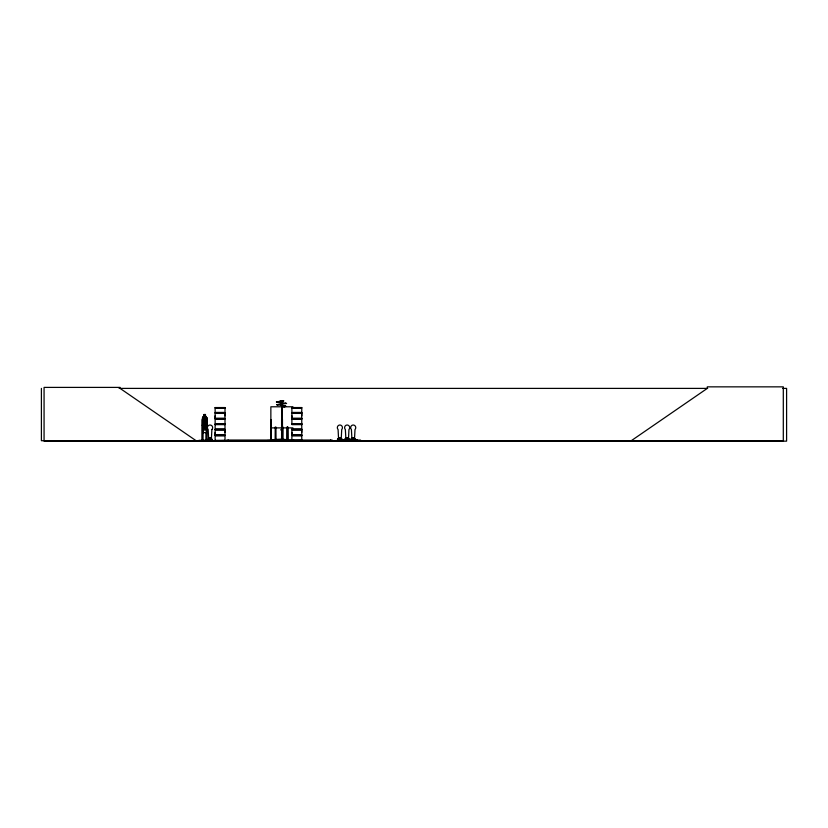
<?xml version="1.0" encoding="UTF-8"?>
<svg xmlns="http://www.w3.org/2000/svg" width="828" height="828" viewBox="0 0 828 828"><rect width="100%" height="100%" fill="white"/><g stroke="black" fill="none" stroke-linecap="round" stroke-linejoin="round"><path stroke-width="1.24" d="M215.135 434.845L215.135 429.991L225.009 429.991L224.999 434.845L215.135 434.845L215.145 432.423M215.135 418.243L215.135 413.4L225.009 413.4L224.999 418.243L215.135 418.243L215.145 415.822M224.999 432.423L224.999 429.991M224.999 415.822L224.999 413.4M301.765 434.845L291.891 434.845L291.901 432.423M301.765 418.243L291.891 418.243L291.901 415.822M301.754 432.423L301.754 429.991M301.754 415.822L301.754 413.4M341.188 439.689L341.716 429.525A2.639 2.536 -90 0 0 341.674 425.789A2.639 2.536 -90 0 0 338.083 425.789A2.639 2.536 -90 0 0 338.083 429.525L338.611 439.689M348.464 439.689L348.95 429.525A2.639 2.536 -90 0 0 348.95 425.789A2.639 2.536 -90 0 0 345.359 425.789A2.639 2.536 -90 0 0 345.359 429.525L345.928 439.689M354.477 439.689L355.005 429.525A2.639 2.536 -90 0 0 355.005 425.789A2.639 2.536 -90 0 0 351.414 425.789A2.639 2.536 -90 0 0 351.414 429.525L351.941 439.689M339.873 438.281L339.273 438.002M339.842 438.147L339.408 438.509L339.408 437.919M346.518 438.229L347.387 438.312L346.611 437.95M347.149 438.467L346.539 438.209L347.336 438.24M347.356 438.064L346.466 438.312M352.925 438.54L353.256 437.95L352.687 438.54M352.687 437.919L353.287 438.374M278.136 440.641L301.754 440.361M282.451 439.751L285.96 439.678L285.764 440.31M301.754 435.818L301.765 440.496L267.144 440.599L274.772 440.279M274.699 440.599L274.803 439.502L280.764 439.171L285.463 439.502L285.463 440.703M347.191 438.105L346.497 438.385M353.163 438.178L352.604 438.312M210.095 438.467L209.867 437.95M277.887 404.944L276.769 404.54M276.873 404.664L286.591 403.464L282.462 402.791M206.948 424.992L206.327 427.486L202.891 427.486M206.369 427.569L206.897 424.981M198.937 440.641L210.033 440.31L198.906 440.651M198.948 440.31L212.227 440.682M347.067 438.312L346.684 438.084M346.839 438.084L347.263 438.229M352.873 438.126L352.904 438.167M352.697 438.271L353.349 438.24M275.155 440.268L275.227 427.051M275.393 439.906L278.974 439.916M203.077 422.156L202.591 423.118L203.005 422.156L204.081 422.156M202.943 417.105L202.601 440.703M202.963 417.188L202.394 418.026L202.374 440.703M204.061 422.249L203.326 423.108L203.326 427.952L204.061 430.032L205.427 430.032L206.162 427.952L206.162 423.108L205.427 422.249M337.896 438.985L337.896 440.082L360.511 440.082L360.822 440.662L337.317 440.693L337.596 438.985L338.486 438.985L338.486 440.082M337.845 440.703L338.58 440.703M341.405 440.361L340.38 440.693L341.705 440.662L341.405 438.985M343.423 440.082L343.216 440.693M344.448 440.682L344.872 438.985L345.762 438.985L345.649 440.361M347.232 440.082L346.29 440.693M347.232 440.361L348.474 440.693M348.381 440.672L348.712 440.517M351.807 440.361L351.765 438.985L350.886 438.985L350.699 440.496M351.662 440.517L350.699 440.082M353.566 440.693L354.011 440.082M353.949 440.496L354.653 440.517M356.702 440.082L356.506 440.693M357.241 440.693L357.655 440.682M359.569 440.693L360.315 440.693M360.221 440.672L337.896 440.662M207.89 440.082L207.538 440.693L208.366 438.985M208.087 440.703L208.853 440.703M209.122 440.682L208.066 440.361M211.533 440.703L210.705 440.672L212.04 440.703M284.397 406.693C290.369 405.875 275.817 404.768 283.331 405.606M281.096 405.296L276.945 404.592M215.135 440.496L215.135 435.818L225.009 435.818L225.009 440.496L215.114 440.693M631.288 440.703L707.298 388.394L707.298 386.852L783.298 386.852L783.298 440.703L41.4 440.703L41.4 388.394M280.154 401.176L283.838 400.897L276.376 401.901L278.964 402.377M276.883 401.963L280.34 401.259M283.238 405.658L284.956 405.979M343.962 440.693L344.665 440.693M345.856 440.703L345.649 440.517M354.726 440.517L353.97 440.682M285.546 406.32L284.904 406.01M339.884 438.54L339.366 438.312L339.987 438.229M211.761 440.703L211.999 438.985L211.709 440.082M276.738 404.685L282.814 403.816M284.873 406.672L282.162 406.983M119.108 388.394L707.692 388.394M782.719 388.394L786.6 388.394L786.6 441.148L44.07 441.148L44.07 387.4L120.081 387.4L120.081 388.394L196.081 440.703M292.936 406.786L282.017 406.786L282.141 440.703M281.841 406.983L282.451 406.983M215.125 407.552L225.019 407.552M291.891 407.552L301.775 407.552M215.145 408.038L224.999 408.038M291.901 408.038L301.754 408.038M301.765 412.427L291.891 412.427L291.891 407.749L301.775 407.749L301.754 412.427M215.073 412.758L225.081 412.758M291.829 412.758L301.837 412.758M215.073 413.058L225.081 413.058M291.829 413.058L301.837 413.058M204.009 414.59L203.264 422.901L204.009 424.981L205.406 424.981L206.151 422.901L205.458 414.507L203.895 414.507L203.936 417.188M203.936 414.59L205.406 414.59M202.87 417.105L203.957 417.105M205.385 417.105L206.42 417.105L206.948 418.016L206.948 430.042L206.441 432.63L202.995 432.63L202.539 430.042L203.067 432.63M202.891 417.188L206.4 417.188M206.348 417.105L206.948 418.016M215.073 418.585L225.081 418.585M291.829 418.585L301.837 418.585M215.073 418.885L225.081 418.885M291.829 418.885L301.837 418.885M301.765 419.227L291.891 419.227L291.891 423.895L301.754 423.77M204.009 419.558L205.551 419.558M204.061 419.651L205.499 419.651M206.193 419.61L206.824 419.61M205.479 422.156L206.503 422.156L207.021 423.077L206.431 422.156M203.026 422.249L206.482 422.249M224.999 423.77L215.145 423.77L215.135 419.227L225.009 419.227L225.009 423.895L215.094 424.091L225.019 424.102M301.775 423.905L291.798 424.029L301.775 424.102M291.891 424.329L301.775 424.35L301.754 429.018M215.145 424.629L224.999 424.629M291.901 424.629L301.754 424.629M202.394 424.992L202.963 427.486M202.86 427.569L206.431 427.569M270.859 427.89L281.779 427.89M282.017 427.89L292.936 427.89M291.891 429.018L301.765 429.018M215.073 429.359L225.081 429.359M291.829 429.359L301.837 429.359M215.073 429.66L225.081 429.66M291.829 429.66L301.837 429.66M280.599 429.867L281.137 429.867M215.073 435.176L225.081 435.176M291.829 435.176L301.837 435.176M215.073 435.476L225.081 435.476M291.829 435.476L301.837 435.476M301.765 435.818L291.891 435.818L291.87 440.693M340.08 437.774L340.08 440.082L340.132 437.774L338.921 437.774L338.973 440.082M278.974 439.751C274.503 439.978 272.412 440.931 267.144 440.599M209.018 439.865L210.778 439.865M282.451 439.916L285.96 439.823M342.047 439.865L343.806 439.865M349.323 439.865L351.072 439.865M355.326 439.865L357.085 439.865M206.12 439.937L206.897 439.937M207.828 440.082L211.885 440.361M276.024 440.154L297.035 440.693M215.145 440.361L224.999 440.361M278.674 402.346L282.638 402.77M286.002 403.422L285.37 403.07M286.033 439.906L285.867 440.693M283.052 440.268L283.062 439.937M354.891 440.682L354.508 440.082M351.434 440.361L351.921 440.662L350.875 440.361M202.446 424.981L202.932 427.569M355.129 440.361L355.284 438.985L354.394 438.985L354.394 440.082M354.984 438.985L354.984 440.082M354.694 438.985L354.601 440.361M353.515 440.361L353.421 437.774L352.21 437.774L352.262 440.082M353.37 437.774L353.37 440.082M351.476 438.985L351.476 440.361M351.175 438.985L351.175 440.082M349.271 440.361L349.271 438.985L348.381 438.985L348.381 440.082M348.971 438.985L348.971 440.082M348.681 438.985L348.588 440.361M347.408 440.082L347.356 437.774L346.197 437.774L346.239 440.361M345.462 438.985L345.462 440.361M345.172 438.985L345.121 440.361M341.84 440.361L341.995 438.985L341.105 438.985L341.105 440.082M341.705 438.985L341.705 440.082M338.186 438.985L338.186 440.361M332.142 440.703L332.142 440.051L226.634 440.051L226.634 440.703M330.61 440.051L330.61 440.703M301.754 418.243L301.765 413.4L291.891 413.4L291.891 418.243M301.754 419.227L301.765 423.895M301.754 434.845L301.765 429.991L291.891 429.991L291.891 434.845M293.578 439.937L293.65 440.703M293.422 439.937L293.485 440.703M293.205 439.937L293.329 440.703M293.081 439.937L293.091 440.703M292.936 439.937L292.936 440.703M292.843 439.937L292.77 440.703M287.844 427.051L287.916 440.703M287.689 427.051L287.751 440.703M287.595 439.937L287.575 440.703M287.357 439.937L287.378 440.703M287.264 427.051L287.192 440.703M287.099 427.051L287.099 440.703M282.979 427.051L282.917 440.703M282.524 439.937L282.524 440.703M282.483 440.703L282.462 419.61L281.592 419.61L281.592 438.664M282.182 407.8L282.182 410.388M282.182 411.257L282.182 416.101M282.193 419.61L282.265 440.703M281.862 427.227L281.862 438.664M281.799 439.937L281.841 440.703M281.572 439.937L281.592 440.703L281.779 406.786L270.859 406.786L270.859 440.703M275.941 427.051L276.024 440.703M275.859 439.937L275.859 440.703M275.507 439.678L275.507 440.703M271.315 427.227L271.336 440.703M271.129 419.61L271.18 440.703M271.046 419.61L271.066 440.703M228.176 440.051L228.176 440.703M210.643 440.082L210.643 437.774L209.432 437.774L209.432 440.082M208.345 438.985L208.366 440.082M206.876 418.016L206.814 440.703M206.607 419.61L206.648 440.703M206.493 439.937L206.534 440.703M206.42 419.61L206.369 440.703M206.193 432.019L206.141 440.703M205.385 414.507L205.334 417.188M202.829 440.703L202.829 439.937L202.073 439.937L202.094 440.703M202.767 440.703L202.777 419.61L202.146 419.61L202.156 440.703M211.885 429.525L211.347 439.689L208.708 439.689L208.159 429.525A2.639 2.639 0 0 1 208.159 425.789A2.639 2.639 0 0 1 211.885 425.789A2.639 2.639 0 0 1 211.885 429.525M206.131 429.07L204.847 426.637L203.574 429.163L204.537 426.068L203.688 423.056L205.427 423.108L205.427 427.952L204.061 427.952L204.061 423.108L204.816 425.478L206.068 423.098L205.137 426.089L206.131 429.07M205.924 424.008C204.092 416.608 202.56 430.726 204.299 420.086L205.178 420.086L205.178 420.945L204.299 420.945L203.367 418.047L204.588 420.427L205.861 418.047L204.92 421.028L205.924 424.008M225.019 407.738L215.125 407.738L215.145 412.427L225.009 412.427L225.009 407.749M205.158 415.025L204.257 415.025L204.257 415.894L205.158 415.894L205.158 415.025M205.406 418.057L204.009 418.057L204.009 422.901L205.406 422.901L205.406 418.057M225.019 424.319L215.125 424.329L215.145 429.018L225.009 429.018L225.009 424.35"/></g></svg>
